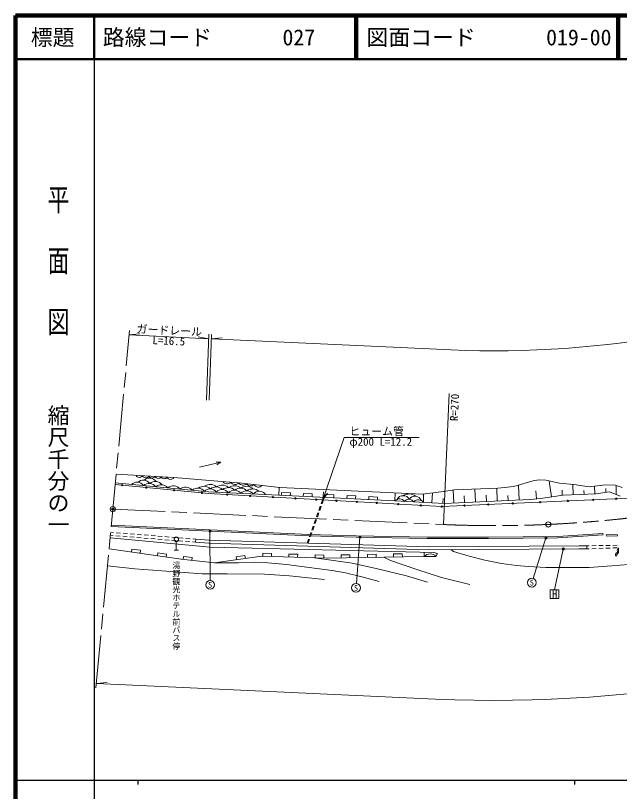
# Model space of a CAD drawing. Units: millimetres, scale not verified. Extents: x 40000 to 680000, y 20000 to 380000.
# Drawn here: x 40000 to 178320, y 202409 to 380000 of the extents above; entities that cross this region are included whole.
import ezdxf
from ezdxf.enums import TextEntityAlignment as Align

# ---------------------------------------------------------------- set-up
doc = ezdxf.new("R2010")
doc.units = ezdxf.units.MM
doc.header["$LTSCALE"] = 1000
doc.header["$PDMODE"] = 32
doc.header["$PDSIZE"] = 500
doc.linetypes.add('CHAIN', pattern=[18.5, 12, -1.5, 3.5, -1.5])
for name, color, linetype, lineweight in [('M-BGD', 7, 'Continuous', 13), ('M-BMK', 2, 'CHAIN', 13), ('M-BMK-SRVR', 3, 'Continuous', 13), ('M-STR-HTXT', 7, 'Continuous', 13), ('M-STR-STRC', 7, 'Continuous', 13), ('M-TTL', 2, 'Continuous', 140), ('M-TTL-BAND', 7, 'Continuous', 25), ('M-TTL-LINE', 7, 'Continuous', 50)]:
    doc.layers.add(name, color=color, linetype=linetype, lineweight=lineweight)
for name, color, linetype in [('M-BMK-HTXT', 7, 'Continuous'), ('M-OTRS', 6, 'Continuous'), ('M-TTL-TXT', 7, 'Continuous')]:
    doc.layers.add(name, color=color, linetype=linetype)
doc.styles.add('@ＭＳ ゴシック', font='')
doc.styles.add('ＭＳ ゴシック', font='')
doc.styles.get('@ＭＳ ゴシック').set_extended_font_data('@MS Gothic')
doc.styles.get('ＭＳ ゴシック').set_extended_font_data('MS Gothic')

msp = doc.modelspace()

# ---------------------------------------------------------------- hatches: boundary and pattern name
at = {"layer": 'M-BGD'}
for points in [[(64269, 272506, -1), (64569, 272506, -0.41421), (64419, 272356, -0.41421)], [(69804, 271970, -1), (70104, 271970, -0.41421), (69954, 271820, -0.41421)], [(76175, 271354, -1), (76475, 271354, -0.41421), (76325, 271204, -0.41421)], [(82530, 270739, -1), (82830, 270739, -0.41421), (82680, 270589, -0.41421)], [(88323, 270353, -1), (88623, 270353, -0.41421), (88473, 270203, -0.41421)], [(93565, 270060, -1), (93865, 270060, -0.41421), (93715, 269910, -0.41421)], [(98774, 269769, -1), (99074, 269769, -0.41421), (98924, 269619, -0.41421)], [(103948, 269480, -1), (104248, 269480, -0.41421), (104098, 269330, -0.41421)], [(108716, 269214, -1), (109016, 269214, -0.41421), (108866, 269064, -0.41421)], [(113336, 268956, -1), (113636, 268956, -0.41421), (113486, 268806, -0.41421)], [(118014, 268694, -1), (118314, 268694, -0.41421), (118164, 268544, -0.41421)], [(122572, 268440, -1), (122872, 268440, -0.41421), (122722, 268290, -0.41421)], [(127485, 268165, -1), (127785, 268165, -0.41421), (127635, 268015, -0.41421)], [(148074, 268084, -1), (148374, 268084, -0.41421), (148224, 267934, -0.41421)], [(153720, 268338, -1), (154020, 268338, -0.41421), (153870, 268188, -0.41421)], [(160022, 268621, -1), (160322, 268621, -0.41421), (160172, 268471, -0.41421)], [(166362, 268906, -1), (166662, 268906, -0.41421), (166512, 268756, -0.41421)], [(172117, 269165, -1), (172417, 269165, -0.41421), (172267, 269015, -0.41421)], [(177424, 269404, -1), (177724, 269404, -0.41421), (177574, 269254, -0.41421)], [(132662, 267876, -1), (132962, 267876, -0.41421), (132812, 267726, -0.41421)], [(137472, 267607, -1), (137772, 267607, -0.41421), (137622, 267457, -0.41421)], [(142675, 267841, -1), (142975, 267841, -0.41421), (142825, 267691, -0.41421)]]:
    msp.add_hatch(color=256, dxfattribs=at).paths.add_polyline_path(points)
at = {"layer": 'M-STR-HTXT'}
for points in [[(84361, 261823, -1), (84717, 262174, -0.41421), (84714, 261820, -0.41421)], [(118679, 260461, -1), (119062, 260783, -0.41421), (119032, 260430, -0.41421)], [(161259, 260326, -0.41421), (161368, 260662, -0.41421), (161704, 260552, -1)], [(165667, 258011, -1), (165228, 257772, -0.41421), (165328, 258111, -0.41421)]]:
    msp.add_hatch(color=256, dxfattribs=at).paths.add_polyline_path(points)

# ---------------------------------------------------------------- linework, layer by layer
at = {"layer": 'M-BGD'}
for p, q in [((82124, 276619), (86996, 277742)), ((100281, 270204), (100362, 271987)), ((150336, 268884), (150207, 271825)), ((155331, 269104), (155182, 272504)), ((162734, 269819), (162203, 273460)), ((167704, 270303), (167609, 272686)), ((172700, 270501), (172629, 272289)), ((175172, 270865), (175156, 271757)), ((177544, 270403), (177555, 272422)), ((126884, 268899), (100281, 270204)), ((100950, 270872), (100915, 270172)), ((102947, 270774), (100950, 270872)), ((102913, 270075), (102947, 270774)), ((105944, 270627), (105909, 269928)), ((107941, 270529), (105944, 270627)), ((107907, 269830), (107941, 270529)), ((110938, 270382), (110903, 269683)), ((112935, 270284), (110938, 270382)), ((112901, 269585), (112935, 270284)), ((115932, 270137), (115897, 269438)), ((117929, 270039), (115932, 270137)), ((117895, 269340), (117929, 270039)), ((126884, 268899), (126969, 270756)), ((133406, 268579), (133397, 270498)), ((135351, 268484), (135462, 270747)), ((140346, 268444), (140216, 271385)), ((142843, 268554), (142778, 270037)), ((145341, 268664), (145210, 271630)), ((147838, 268774), (147774, 270245)), ((152834, 268994), (152782, 270167)), ((159344, 269366), (159194, 271206)), ((165208, 270180), (165181, 271365)), ((170202, 270402), (170166, 271296)), ((109994, 268244), (110311, 269133)), ((110203, 268235), (110519, 269122)), ((120926, 269892), (120891, 269193)), ((122923, 269794), (120926, 269892)), ((122889, 269095), (122923, 269794)), ((137848, 268361), (137902, 269468)), ((109456, 266737), (109792, 267679)), ((109665, 266728), (110001, 267670)), ((108381, 263723), (108717, 264665)), ((108590, 263714), (108926, 264656)), ((108919, 265230), (109255, 266172)), ((109128, 265221), (109464, 266163)), ((107844, 262216), (108180, 263158)), ((108053, 262207), (108389, 263149)), ((61776, 261734), (62458, 261679)), ((63056, 261630), (64053, 261550)), ((64651, 261502), (65648, 261421)), ((66246, 261373), (67243, 261293)), ((67841, 261245), (68837, 261164)), ((69435, 261116), (70432, 261036)), ((107306, 260709), (107642, 261651)), ((107516, 260700), (107851, 261642)), ((84546, 258318), (61658, 260478)), ((61720, 261036), (62402, 260981)), ((63000, 260933), (63997, 260852)), ((64595, 260804), (65591, 260724)), ((66190, 260675), (67186, 260595)), ((67784, 260547), (68781, 260466)), ((69379, 260418), (70376, 260338)), ((70974, 260290), (71971, 260209)), ((71030, 260987), (72027, 260907)), ((72569, 260161), (73566, 260081)), ((72625, 260859), (73622, 260778)), ((74164, 260033), (75160, 259952)), ((74220, 260730), (75217, 260650)), ((75758, 259904), (76755, 259824)), ((75815, 260602), (76811, 260521)), ((76829, 259617), (76829, 257617)), ((77353, 259775), (78350, 259695)), ((77410, 260473), (78406, 260393)), ((78948, 259647), (79945, 259566)), ((79004, 260345), (80001, 260264)), ((80543, 259518), (81225, 259463)), ((80599, 260216), (81281, 260161)), ((106788, 259255), (107105, 260144)), ((106998, 259249), (107314, 260135)), ((66649, 257901), (66548, 257208)), ((68628, 257615), (66649, 257901)), ((68528, 256922), (68628, 257615)), ((76329, 257617), (77329, 257617)), ((135799, 257095), (84546, 258318)), ((170864, 258639), (171389, 258647)), ((170875, 257939), (171411, 257959)), ((171989, 258657), (172989, 258673)), ((172011, 257980), (173010, 258017)), ((173589, 258682), (174589, 258698)), ((173610, 258038), (174609, 258075)), ((175189, 258708), (176189, 258723)), ((175209, 258097), (176208, 258133)), ((176789, 258733), (177789, 258749)), ((176808, 258155), (177807, 258191)), ((72587, 257041), (72486, 256348)), ((74566, 256755), (72587, 257041)), ((74466, 256062), (74566, 256755)), ((78504, 256201), (78427, 255505)), ((80491, 255981), (78504, 256201)), ((80414, 255285), (80491, 255981)), ((92544, 256412), (90563, 256132)), ((90563, 256132), (90661, 255439)), ((92642, 255719), (92544, 256412)), ((96625, 256928), (96605, 256228)), ((98624, 256871), (96625, 256928)), ((97586, 256200), (97587, 256206)), ((98604, 256171), (98624, 256871)), ((102623, 256756), (102603, 256057)), ((104622, 256699), (102623, 256756)), ((104602, 255999), (104622, 256699)), ((108620, 256585), (108600, 255885)), ((110620, 256527), (108620, 256585)), ((110600, 255828), (110620, 256527)), ((116587, 256594), (114587, 256560)), ((114587, 256560), (114599, 255860)), ((116598, 255894), (116587, 256594)), ((122586, 256696), (120586, 256662)), ((120586, 256662), (120598, 255962)), ((122598, 255996), (122586, 256696)), ((128585, 256794), (126586, 256762)), ((126586, 256762), (126597, 256062)), ((127592, 256078), (127592, 256091)), ((128597, 256094), (128585, 256794)), ((133596, 256175), (133619, 257147)), ((135799, 257095), (136613, 256862))]:
    msp.add_line(p, q, dxfattribs=at)
for points in [[(62807, 272662), (84195, 270592), (137622, 267607), (184045, 269695), (196133, 270921), (213328, 274437), (232917, 280022), (252896, 287356), (312803, 313463), (317934, 315171), (329334, 318038)], [(85937, 277883), (86996, 277742), (86106, 277152)], [(63031, 275029), (76275, 274244), (91816, 272961), (100541, 271967), (133180, 270471), (138018, 271056), (140517, 271429), (142520, 271525), (150470, 271836), (154089, 272190), (158809, 273546), (159998, 273736), (161478, 273620), (164569, 272940), (167878, 272664), (171375, 272121), (175145, 272626), (177320, 272501), (178946, 271952)], [(100281, 270204), (84225, 270991), (62845, 273060)], [(178472, 270029), (176054, 271004), (172906, 270509), (165432, 270213), (160204, 269450), (157772, 269211), (138134, 268347), (126884, 268899)], [(133596, 256175), (124350, 256026), (111373, 255806), (96305, 256237), (85548, 254716), (77927, 255560), (61419, 257951)], [(139729, 257759), (140286, 257302), (143913, 256279), (147467, 255340), (151319, 254554), (154747, 254113), (157455, 253866), (161444, 253686), (166740, 253643), (171394, 253644), (176593, 254048), (180420, 254372)], [(178109, 258202), (178103, 257132), (177470, 256259)], [(108469, 255889), (112786, 255241), (117098, 254687), (122927, 253335), (129579, 251786), (134355, 250291)], [(124350, 256026), (125868, 255242), (131895, 253188), (137520, 251399), (144017, 249783)], [(133596, 256175), (136286, 256218), (136613, 256862)], [(61054, 254080), (67342, 253383), (73492, 252930), (82764, 252252), (88502, 252241), (97023, 252114), (102727, 251748), (110734, 250930)], [(85548, 254716), (91055, 254752), (94621, 254871), (97822, 254724), (102088, 254329), (107252, 253703), (112533, 253007), (115577, 252474), (119284, 251538), (123248, 250439)]]:
    msp.add_lwpolyline(points, dxfattribs=at)
msp.add_lwpolyline([(170864, 258639), (169081, 258611), (134656, 258433), (84288, 259919), (81281, 260161), (81225, 259463), (84250, 259219), (134648, 257733), (169089, 257911), (170875, 257939)], close=True, dxfattribs=at)
for centre, radius in [((64419, 272506), 150), ((69954, 271970), 150), ((76325, 271354), 150), ((82680, 270739), 150), ((88473, 270353), 150), ((93715, 270060), 150), ((98924, 269769), 150), ((104098, 269480), 150), ((108866, 269214), 150), ((113486, 268956), 150), ((118164, 268694), 150), ((122722, 268440), 150), ((127635, 268165), 150), ((148224, 268084), 150), ((153870, 268338), 150), ((160172, 268621), 150), ((166512, 268906), 150), ((172267, 269165), 150), ((177574, 269404), 150), ((132812, 267876), 150), ((137622, 267607), 150), ((142825, 267841), 150), ((76829, 260117), 500)]:
    msp.add_circle(centre, radius, dxfattribs=at)
for centre, radius, start, end in [((68349, 275127), 838, 206.06437, 327.15338), ((69243, 271702), 1933, 38.11207, 130.83477), ((69853, 275092), 902, 207.70374, 325.51401), ((70693, 272164), 1933, 38.11207, 130.83477), ((71305, 274944), 796, 207.16575, 326.052), ((72673, 274863), 796, 207.16575, 326.052), ((74041, 274782), 796, 207.16575, 326.052), ((75516, 274755), 915, 207.16575, 326.052), ((67792, 271241), 1933, 38.11207, 130.83477), ((70578, 270971), 1933, 38.11207, 130.83477), ((72028, 271433), 1933, 38.11207, 130.83477), ((73363, 270702), 1933, 38.11207, 130.83477), ((76148, 270432), 1933, 38.11207, 130.83477), ((78933, 270163), 1933, 38.11207, 130.83477), ((81718, 269893), 1933, 38.11207, 130.83477), ((83187, 270147), 2106, 46.37509, 127.50657), ((84581, 270579), 2106, 46.37509, 127.50657), ((85931, 269972), 2134, 46.53413, 127.22188), ((87325, 270404), 2134, 46.53413, 127.22188), ((88728, 269697), 2257, 48.2899, 126.09427), ((88468, 273984), 1178, 214.49155, 316.06696), ((90123, 270130), 2257, 48.2899, 126.09427), ((90287, 273834), 1178, 214.49155, 316.06696), ((91522, 269726), 2100, 46.32965, 127.96386), ((92105, 273684), 1178, 214.49155, 313.86288), ((92917, 270157), 2102, 44.71826, 127.94653), ((93840, 273415), 1086, 212.29659, 314.70402), ((95648, 273335), 1252, 213.52215, 313.47846), ((84527, 269973), 1702, 33.25714, 139.14512), ((87310, 269714), 1809, 35.62688, 138.75729), ((90141, 269575), 1809, 35.62688, 138.75729), ((92972, 269436), 1809, 35.62688, 138.75729), ((94294, 269257), 2387, 50.77436, 123.6098), ((95804, 269297), 1809, 35.62688, 138.75729), ((128780, 268530), 1578, 28.18881, 151.97616), ((130106, 268073), 2430, 51.31579, 123.13165), ((131475, 268415), 1562, 22.43406, 146.58511), ((127930, 268013), 1371, 34.63748, 139.74668), ((130104, 267906), 1371, 34.63748, 139.74668), ((132278, 267800), 1371, 34.63748, 139.74668), ((178262, 257592), 487, 108.42108, 251.01529), ((134961, 254977), 1815, 43.11493, 138.73035), ((178002, 256540), 601, 80.24501, 207.87381)]:
    msp.add_arc(centre, radius, start, end, dxfattribs=at)
at = {"layer": 'M-BMK'}
for p, q in [((58418, 226154), (66132, 307884)), ((62275, 267019), (138032, 263503))]:
    msp.add_line(p, q, dxfattribs=at)
msp.add_arc((149749, 533248), 270000, 267.51278, 293.53074, dxfattribs=at)
at = {"layer": 'M-BMK-SRVR'}
for centre in [(62275, 267019), (162009, 263527)]:
    msp.add_circle(centre, 600, dxfattribs=at)
at = {"layer": 'M-OTRS'}
msp.add_point((62275, 267019), dxfattribs=at)
msp.add_point((62275, 267019), dxfattribs=at)
at = {"layer": 'M-STR-HTXT'}
for p, q in [((66038, 306887), (68482, 307116)), ((84255, 306042), (66038, 306887)), ((84255, 306042), (81843, 306496)), ((83716, 291954), (84293, 307041)), ((84315, 291931), (84893, 307018)), ((84855, 306014), (87299, 306242)), ((139768, 303465), (84855, 306014)), ((138032, 263503), (139334, 293474)), ((110388, 269129), (115295, 283443)), ((115295, 283443), (132467, 283443)), ((110388, 269129), (110517, 270987)), ((110388, 269129), (111425, 270676)), ((84539, 261998), (84562, 250720)), ((118871, 260622), (118055, 250001)), ((161482, 260439), (158546, 251155)), ((165447, 257892), (163466, 248581)), ((58512, 227150), (60956, 227379)), ((136177, 223546), (58512, 227150))]:
    msp.add_line(p, q, dxfattribs=at)
for centre in [(84539, 261998), (118871, 260622), (161482, 260439), (165447, 257892)]:
    msp.add_circle(centre, 250, dxfattribs=at)
for centre, radius, start, end in [((149749, 533248), 230000, 267.51278, 293.53074), ((149750, 533245), 309997, 267.49064, 293.5308)]:
    msp.add_arc(centre, radius, start, end, dxfattribs=at)
at = {"layer": 'M-STR-STRC'}
for p, q in [((175303, 261111), (177816, 261197)), ((175313, 260811), (175303, 261111)), ((177827, 260897), (177816, 261197)), ((175313, 260811), (177827, 260897))]:
    msp.add_line(p, q, dxfattribs=at)
msp.add_lwpolyline([(61931, 263371), (107186, 261224), (117994, 260938), (134280, 260633), (148284, 260599), (164213, 260768), (174531, 261434), (174550, 261135), (164224, 260468), (148285, 260299), (134277, 260333), (117987, 260638), (107175, 260924), (61902, 263072)], dxfattribs=at)
msp.add_lwpolyline([(162466, 246581), (164466, 246581), (164466, 248581), (162466, 248581)], close=True, dxfattribs=at)
for centre in [(84564, 249720), (158244, 250201), (117978, 249003)]:
    msp.add_circle(centre, 1000, dxfattribs=at)
at = {"layer": 'M-TTL'}
for p, q in [((40000, 380000), (40000, 20000)), ((680000, 380000), (40000, 380000))]:
    msp.add_line(p, q, dxfattribs=at)
at = {"layer": 'M-TTL-BAND'}
for p, q in [((58000, 370000), (58000, 20000)), ((40000, 205000), (579000, 205000)), ((68000, 205000), (68000, 204000)), ((168000, 205000), (168000, 204000))]:
    msp.add_line(p, q, dxfattribs=at)
at = {"layer": 'M-TTL-LINE'}
for p, q in [((58000, 380000), (58000, 370000)), ((117750, 380000), (117750, 370000)), ((118250, 380000), (118250, 370000)), ((177750, 380000), (177750, 370000)), ((178250, 380000), (178250, 370000)), ((40000, 370000), (680000, 370000))]:
    msp.add_line(p, q, dxfattribs=at)

# ---------------------------------------------------------------- texts
at = {"layer": 'M-BMK-HTXT', "style": '@ＭＳ ゴシック'}
msp.add_text('湯野観光ホテル前バス停', height=1320, rotation=270, dxfattribs=at).set_placement((76806, 255113), align=Align.MIDDLE_LEFT)
at = {"layer": 'M-STR-HTXT', "style": 'ＭＳ ゴシック'}
msp.add_text('ガードレール', height=1833, rotation=357.342, dxfattribs=at).set_placement((75146, 306464), align=Align.BOTTOM_CENTER)
msp.add_text('L=16.5', height=1833, rotation=357.342, dxfattribs=at).set_placement((75146, 306464), align=Align.TOP_CENTER)
msp.add_text('R=270', height=1833, rotation=87.513, dxfattribs=at).set_placement((139754, 293458), align=Align.TOP_RIGHT)
msp.add_text('ヒューム管', height=1833, dxfattribs=at).set_placement((116460, 283367), align=Align.BOTTOM_LEFT)
msp.add_text('φ200 L=12.2', height=1833, dxfattribs=at).set_placement((116460, 283367), align=Align.TOP_LEFT)
at = {"layer": 'M-STR-STRC', "style": 'ＭＳ ゴシック'}
for s, height, p in [('S', 1320, (158244, 250201)), ('S', 1320, (84564, 249720)), ('S', 1320, (117978, 249003)), ('H', 1833, (163466, 247581))]:
    msp.add_text(s, height=height, dxfattribs=at).set_placement(p, align=Align.MIDDLE_CENTER)
at = {"layer": 'M-TTL-BAND', "style": '@ＭＳ ゴシック', "width": 1.4}
msp.add_text('平  面  図', height=3666, rotation=270, dxfattribs=at).set_placement((49777, 306475), align=Align.MIDDLE_RIGHT)
at = {"layer": 'M-TTL-BAND', "style": '@ＭＳ ゴシック'}
msp.add_text('縮尺千分の一', height=3666, rotation=270, dxfattribs=at).set_placement((49777, 261030), align=Align.MIDDLE_RIGHT)
at = {"layer": 'M-TTL-TXT', "style": 'ＭＳ ゴシック'}
msp.add_text('標題', height=3666, dxfattribs=at).set_placement((48500, 375000), align=Align.MIDDLE_CENTER)
for s, p in [('路線コード', (60000, 375000)), ('027', (101142, 375000)), ('図面コード', (120380, 375000)), ('019-00', (161521, 375000))]:
    msp.add_text(s, height=3666, dxfattribs=at).set_placement(p, align=Align.MIDDLE_LEFT)

doc.saveas('drawing.dxf')
